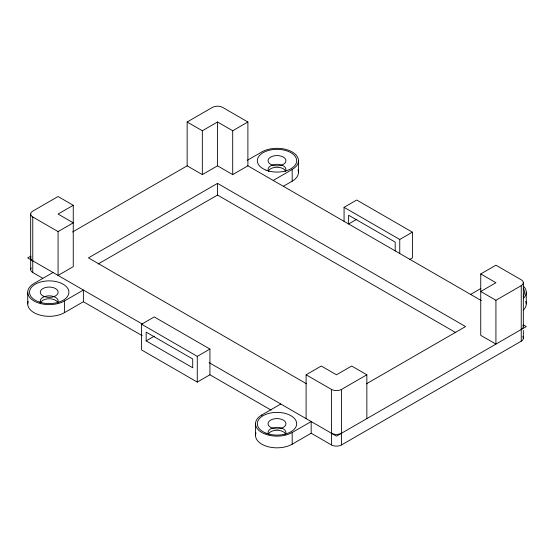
<?xml version="1.0" encoding="UTF-8"?>
<svg xmlns="http://www.w3.org/2000/svg" width="554" height="554" viewBox="0 0 554 554"><rect width="100%" height="100%" fill="white"/><g stroke="black" fill="none" stroke-linecap="round" stroke-linejoin="round"><path stroke-width="0.83" d="M30.664 214.052L30.664 269.576M523.336 338.259L523.336 330.461M523.336 326.569L523.336 282.727M187.148 121.991L212.459 107.379A7.16 4.134 0 0 1 222.583 107.379L247.894 121.991L247.894 165.833L232.708 174.6L217.521 165.833L202.335 174.6L187.148 165.833L187.148 121.991L202.335 130.758L217.521 121.991L232.708 130.758L247.894 121.991M73.26 205.285L58.073 214.052L73.26 222.819L58.073 231.586L32.762 216.974A7.16 4.134 0 0 1 32.762 211.129L58.073 196.518L73.26 205.285L73.26 266.654L58.073 275.421L58.073 231.586M30.692 256.163L27.7 257.887L142.364 324.09M72.539 232.001L187.626 165.556M53.011 272.499L34.029 283.461A21.474 12.396 0 0 0 34.029 300.995A21.474 12.396 0 0 0 64.396 300.995L83.384 290.04L83.384 301.729L142.316 335.752M247.216 160.383L261.813 151.948A21.474 12.396 0 0 1 292.187 151.948A21.474 12.396 0 0 1 292.187 169.482L292.187 181.172L283.426 186.234M366.326 383.86L465.554 326.569L217.521 183.367L88.446 257.887L306.501 383.784M98.141 263.981L217.521 195.056L455.817 332.635M273.205 180.445L292.187 169.482M28.192 301.376A21.474 12.396 0 0 0 38.995 314.824A21.474 12.396 0 0 0 64.396 312.685L83.384 301.729M209.931 374.788L197.272 382.094L141.595 349.948L141.595 324.228L154.247 316.923L209.931 349.068L209.931 374.788L271.1 410.105M344.069 221.358L344.069 207.328L356.728 200.022L412.405 232.174L412.405 257.887L409.427 259.611M146.152 340.89L192.716 367.773L192.716 359.006L146.152 332.123L146.152 340.89L154.337 336.16M356.818 219.259L348.625 223.989L348.625 215.222L395.196 242.105L395.196 250.879M141.595 324.228L197.272 356.374L209.931 349.068M344.069 207.328L399.753 239.48L412.405 232.174M306.106 418.623L306.106 374.788L321.292 366.021L336.479 374.788L351.665 366.021L366.852 374.788L366.852 418.623M521.238 285.649L495.927 300.268L495.927 344.103L480.74 335.336L480.74 273.96L495.927 265.193L521.238 279.805A7.16 4.134 0 0 1 521.238 285.649L521.238 341.181L341.541 444.931A7.16 4.134 0 0 1 331.417 444.931L311.168 433.235L292.187 444.197A21.474 12.396 0 0 1 266.779 446.337A21.474 12.396 0 0 1 255.983 432.889M311.168 433.235L311.168 421.546L292.187 432.508A21.474 12.396 0 0 1 261.813 432.508A21.474 12.396 0 0 1 261.813 414.974L280.795 404.011M470.616 294.423L480.837 288.516M306.106 374.788L331.417 389.4A7.16 4.134 0 0 0 341.541 389.4L366.852 374.788M480.74 273.96L495.927 282.727L480.74 291.494L495.927 300.268M247.278 165.473L481.329 300.607M523.301 324.838L526.3 326.569L336.479 436.157L209.073 362.6M31.253 267.935A7.16 4.134 0 0 0 32.762 272.499L42.887 278.35M526.265 292.228L526.265 303.917M399.753 239.48L399.753 253.503M341.541 389.4L341.541 444.931M331.417 389.4L331.417 444.931M298.474 160.715L298.474 172.405M292.187 432.508L292.187 444.197M261.813 414.974L261.813 415.701M255.526 423.741L255.526 435.43M232.708 130.758L232.708 174.6M217.521 121.991L217.521 165.833M217.521 183.367L217.521 195.056M202.335 130.758L202.335 174.6M197.272 356.374L197.272 382.094M64.396 300.995L64.396 312.685M32.762 216.974L32.762 272.499M27.735 292.228L27.735 303.917M268.475 433.865A8.947 5.166 0 0 1 277 430.264A8.947 5.166 0 0 1 285.525 433.865M268.863 434.655A8.947 5.166 0 0 1 277 427.342A8.947 5.166 0 0 1 285.137 434.655M40.456 302.858A8.947 5.166 0 0 1 49.216 298.751A8.947 5.166 0 0 1 57.969 302.858M40.83 302.803A8.947 5.166 0 0 1 49.216 295.829A8.947 5.166 0 0 1 57.595 302.803M523.565 286.21A21.474 12.396 0 0 1 523.565 298.246M525.808 301.376A21.474 12.396 0 0 1 523.565 309.935M523.232 288.26A19.688 11.364 0 0 1 523.232 296.203M298.017 169.863A21.474 12.396 0 0 1 292.187 181.172M268.475 170.84A8.947 5.166 0 0 1 277 167.239A8.947 5.166 0 0 1 285.525 170.84M268.863 171.629A8.947 5.166 0 0 1 277 164.316A8.947 5.166 0 0 1 285.137 171.629M522.997 325.316A7.16 4.134 0 0 1 521.238 329.492M341.541 433.235A7.16 4.134 0 0 1 331.417 433.235M522.747 336.617A7.16 4.134 0 0 1 521.238 341.181M32.762 260.809A7.16 4.134 0 0 1 31.003 256.634M265.968 433.152A19.688 11.364 0 0 0 296.639 424.551A19.688 11.364 0 0 0 268.399 413.519A19.688 11.364 0 0 0 265.968 433.152M39.369 302.068A19.688 11.364 0 0 0 68.897 292.228A19.688 11.364 0 0 0 39.369 282.388A19.688 11.364 0 0 0 39.369 302.068M265.968 170.126A19.688 11.364 0 0 0 296.639 161.526A19.688 11.364 0 0 0 268.399 150.494A19.688 11.364 0 0 0 265.968 170.126M272.526 165.189A8.947 5.166 0 0 0 285.947 160.715A8.947 5.166 0 0 0 272.526 156.242A8.947 5.166 0 0 0 272.526 165.189M272.526 428.214A8.947 5.166 0 0 0 285.947 423.741A8.947 5.166 0 0 0 272.526 419.267A8.947 5.166 0 0 0 272.526 428.214M44.742 296.702A8.947 5.166 0 0 0 58.163 292.228A8.947 5.166 0 0 0 44.742 287.755A8.947 5.166 0 0 0 44.742 296.702"/></g></svg>
